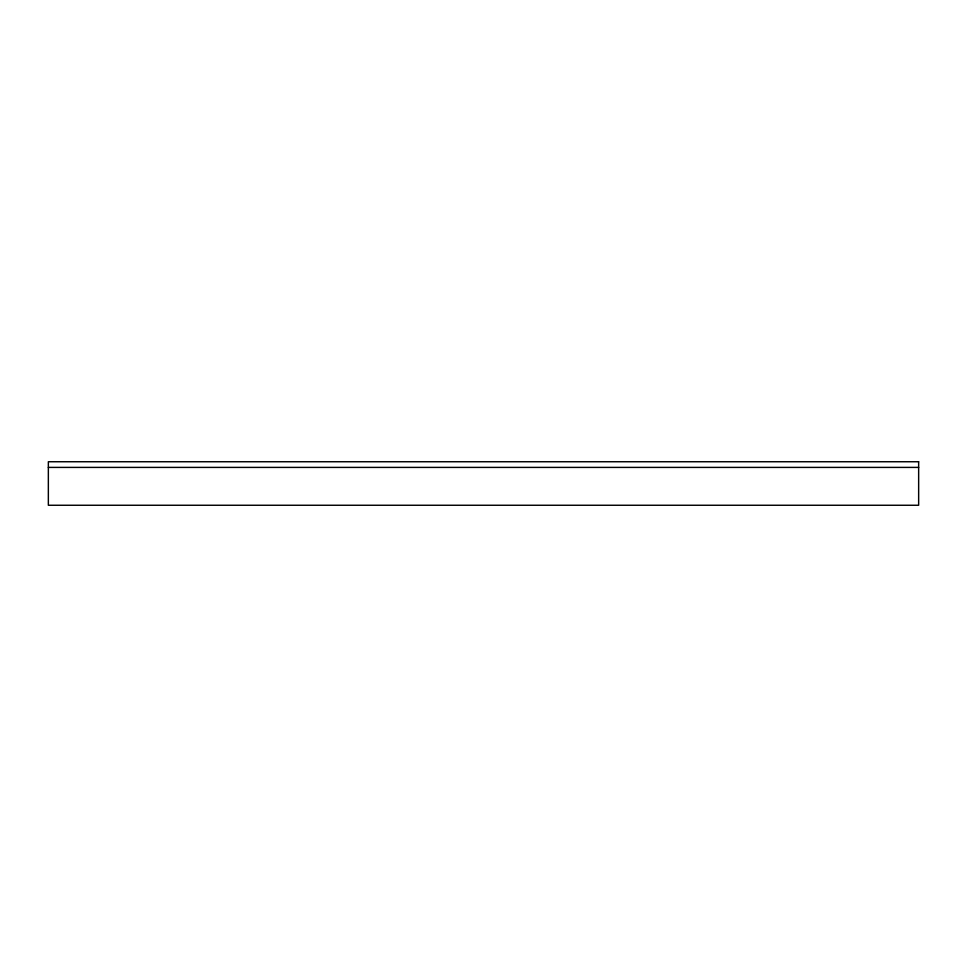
<?xml version="1.0" encoding="UTF-8"?>
<svg xmlns="http://www.w3.org/2000/svg" width="967" height="967" viewBox="0 0 967 967"><rect width="100%" height="100%" fill="white"/><g stroke="black" fill="none" stroke-linecap="round" stroke-linejoin="round"><path stroke-width="1.45" d="M48.35 467.399L918.65 467.399M918.65 461.743L48.35 461.743L48.35 505.257L918.65 505.257L918.65 461.743"/></g></svg>
